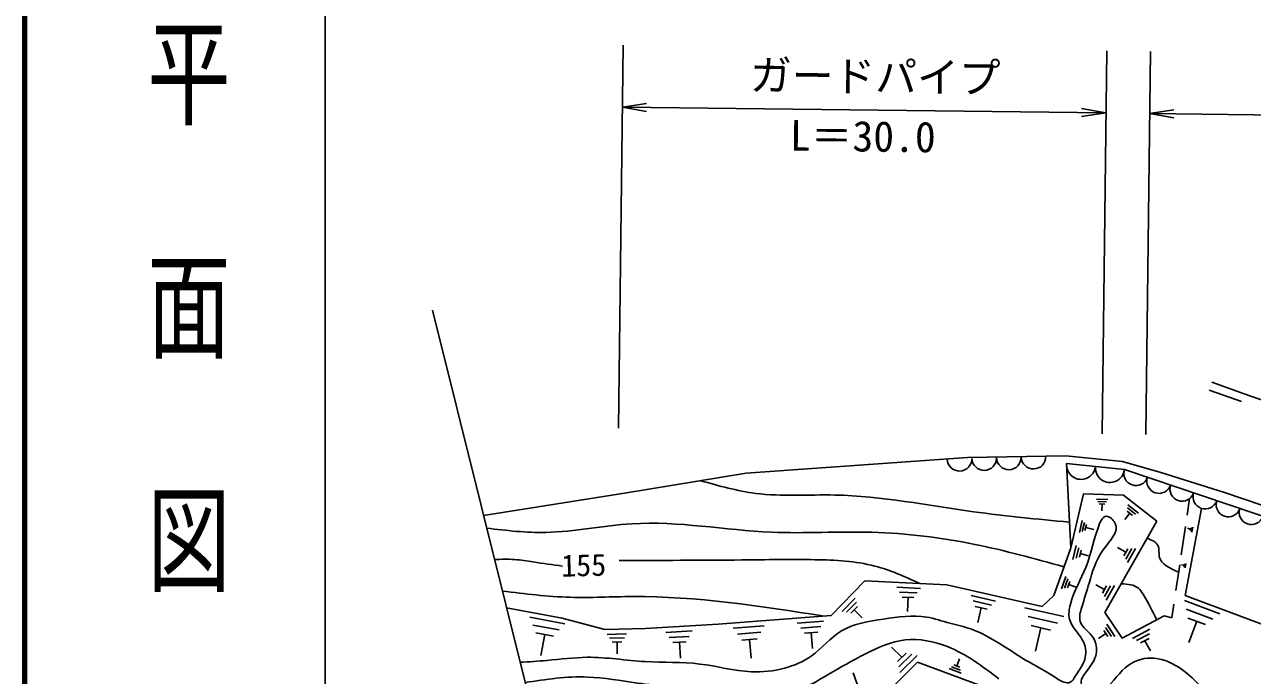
# Model space of a CAD drawing. Units: millimetres, scale not verified. Extents: x 40000 to 680000, y 20000 to 380000.
# Drawn here: x 40000 to 113544, y 301772 to 340762 of the extents above; entities that cross this region are included whole.
import ezdxf
from ezdxf.enums import TextEntityAlignment as Align

# ---------------------------------------------------------------- set-up
doc = ezdxf.new("R2010")
doc.units = ezdxf.units.MM
doc.header["$LTSCALE"] = 1000
for name, color, linetype, lineweight in [('M-BGD', 7, 'Continuous', 25), ('M-BMK-SRVR', 3, 'Continuous', 25), ('M-STR-STR3', 7, 'Continuous', 25), ('M-TTL', 2, 'Continuous', 140), ('M-TTL-BAND', 7, 'Continuous', 25)]:
    doc.layers.add(name, color=color, linetype=linetype, lineweight=lineweight)
doc.styles.add('@ＭＳ ゴシック', font='')
doc.styles.add('ＭＳ ゴシック', font='')
doc.styles.get('@ＭＳ ゴシック').set_extended_font_data('@MS Gothic')
doc.styles.get('ＭＳ ゴシック').set_extended_font_data('MS Gothic')

# ---------------------------------------------------------------- blocks, each defined once
blk = doc.blocks.new('open_arrow')
at = {"color": 0, "linetype": 'Continuous', "lineweight": -2}
blk.add_lwpolyline([(7.5, 1.25), (0, 0), (7.5, -1.25)], dxfattribs=at)

msp = doc.modelspace()

# ---------------------------------------------------------------- linework, layer by layer
at = {"layer": 'M-BGD'}
for p, q in [((113051, 318647), (111112, 319332)), ((112887, 318175), (110946, 318860)), ((116240, 317521), (113051, 318647)), ((96468, 314818), (83229, 313880)), ((102361, 314921), (96468, 314818)), ((105765, 314591), (102361, 314921)), ((105877, 314108), (102416, 314477)), ((102657, 309417), (102416, 314477)), ((108067, 313928), (105765, 314591)), ((115554, 310840), (105877, 314108)), ((83229, 313880), (75937, 312697)), ((111865, 312727), (108067, 313928)), ((75937, 312697), (67495, 311356)), ((103432, 312658), (102657, 309417)), ((105824, 312575), (103432, 312658)), ((107813, 311010), (105824, 312575)), ((119228, 310213), (111865, 312727)), ((104198, 312328), (104887, 312310)), ((104286, 312197), (104796, 312181)), ((104364, 312056), (104704, 312042)), ((104519, 311634), (104534, 312054)), ((106074, 311996), (106718, 311498)), ((109637, 311381), (109784, 312367)), ((105893, 311108), (106198, 311494)), ((106039, 311616), (106356, 311362)), ((106061, 311806), (106537, 311430)), ((109506, 306567), (110487, 311782)), ((103183, 310330), (103352, 311058)), ((103354, 310388), (103481, 310937)), ((103515, 310446), (103599, 310805)), ((104046, 310520), (103557, 310626)), ((104708, 305537), (107813, 311010)), ((109280, 308988), (109534, 310691)), ((109657, 310592), (109836, 310530)), ((109847, 310600), (109816, 310461)), ((109918, 310629), (109865, 310410)), ((109978, 310649), (109914, 310359)), ((101647, 306566), (102657, 309417)), ((102794, 308725), (102994, 309562)), ((102985, 308793), (103143, 309421)), ((103176, 308860), (103281, 309269)), ((103727, 308944), (103228, 309070)), ((105463, 309433), (105969, 309147)), ((106082, 309355), (105847, 308938)), ((106312, 309373), (105955, 308737)), ((106542, 309380), (106062, 308536)), ((108963, 306863), (109192, 308397)), ((109291, 308397), (109440, 308375)), ((109451, 308435), (109430, 308305)), ((109511, 308454), (109479, 308264)), ((109562, 308473), (109519, 308224)), ((88317, 305360), (90337, 307440)), ((90337, 307440), (95235, 307207)), ((102103, 306953), (102362, 307700)), ((102283, 306991), (102480, 307559)), ((92243, 307052), (93653, 306985)), ((92410, 306760), (93459, 306717)), ((95235, 307207), (100945, 305902)), ((102464, 307029), (102598, 307407)), ((102984, 307062), (102536, 307218)), ((104166, 307208), (104683, 306922)), ((104805, 307131), (104560, 306703)), ((105045, 307148), (104678, 306502)), ((105275, 307155), (104785, 306291)), ((88976, 305611), (89755, 306411)), ((89235, 305558), (89822, 306161)), ((92566, 306468), (93266, 306439)), ((92876, 305604), (92916, 306453)), ((96698, 306568), (98154, 306230)), ((96814, 306237), (97911, 305983)), ((100945, 305902), (101647, 306566)), ((108720, 305233), (108841, 306041)), ((109465, 306264), (111586, 305459)), ((120437, 302457), (109506, 306567)), ((68871, 305828), (72201, 305207)), ((70260, 305266), (72356, 304870)), ((81544, 304834), (88317, 305360)), ((89494, 305494), (89879, 305900)), ((90171, 305226), (89687, 305702)), ((96930, 305895), (97658, 305736)), ((97098, 304943), (97299, 305821)), ((99909, 305829), (102253, 305301)), ((100103, 305297), (101858, 304896)), ((105735, 304003), (104708, 305537)), ((108263, 305348), (105735, 304003)), ((108720, 305233), (108263, 305348)), ((109569, 305743), (111162, 305144)), ((109672, 305212), (110738, 304819)), ((70445, 304793), (72021, 304504)), ((72201, 305207), (74752, 304526)), ((74752, 304526), (77182, 304583)), ((77182, 304583), (81544, 304834)), ((82443, 304599), (84295, 304747)), ((86277, 304903), (87859, 305024)), ((86503, 304600), (87685, 304696)), ((100286, 304765), (101453, 304491)), ((100548, 303221), (100875, 304628)), ((104735, 304651), (105099, 304107)), ((104818, 304840), (105299, 304114)), ((106367, 303992), (107394, 304539)), ((109725, 303741), (110210, 305015)), ((70629, 304321), (71677, 304129)), ((70913, 302968), (71158, 304225)), ((74888, 304220), (76058, 304256)), ((75045, 303998), (75926, 304017)), ((75193, 303766), (75783, 303779)), ((75504, 303062), (75493, 303773)), ((78400, 304348), (79981, 304439)), ((78616, 304045), (79807, 304111)), ((78833, 303742), (79623, 303783)), ((79281, 302807), (79233, 303768)), ((82709, 304246), (84090, 304359)), ((82965, 303893), (83886, 303962)), ((83512, 302816), (83425, 303927)), ((86720, 304298), (87511, 304358)), ((87189, 303382), (87120, 304333)), ((104327, 303986), (104771, 304281)), ((104643, 304462), (104889, 304099)), ((106606, 303859), (107381, 304269)), ((106844, 303716), (107358, 303990)), ((107429, 303239), (107106, 303853)), ((91930, 303475), (92543, 302868)), ((92796, 303115), (92290, 302611)), ((93135, 303041), (92366, 302280)), ((91359, 300444), (93488, 302565)), ((93464, 302957), (92432, 301939)), ((93488, 302565), (97525, 301064)), ((96064, 302095), (95526, 302292)), ((96026, 302266), (95668, 302400)), ((96002, 302766), (95847, 302338)), ((89621, 301923), (89970, 300968)), ((96092, 301915), (95375, 302184))]:
    msp.add_line(p, q, dxfattribs=at)
for centre, radius, start, end in [((96000, 314754), 739, 181.62172, 1.62172), ((97476, 314796), 739, 181.62172, 1.62172), ((98953, 314837), 739, 181.62172, 1.62172), ((100430, 314879), 739, 181.62172, 1.62172), ((103281, 314385), 870, 173.92192, 353.92192), ((105012, 314200), 870, 173.92192, 353.92192), ((106568, 313875), 730, 161.34021, 341.34021), ((107951, 313408), 730, 161.34021, 341.34021), ((109333, 312941), 730, 161.34021, 341.34021), ((110715, 312474), 730, 161.34021, 341.34021), ((112098, 312007), 730, 161.34021, 341.34021), ((113480, 311541), 730, 161.34021, 341.34021)]:
    msp.add_arc(centre, radius, start, end, dxfattribs=at)
for points, knots in [([(80501, 313437), (81592, 313130), (82683, 312822), (83794, 312680), (85353, 312482), (86951, 312611), (88534, 312578), (91327, 312521), (94074, 311963), (96837, 311580), (98747, 311315), (100666, 311135), (102584, 310954)], [0, 0, 0, 0, 1, 1, 1, 2, 2, 2, 3, 3, 3, 4, 4, 4, 4]), ([(118786, 298656), (118169, 298396), (117553, 298135), (116898, 297919), (116323, 297730), (115719, 297574), (115143, 297641), (114509, 297714), (113909, 298055), (113358, 298431), (112537, 298993), (111825, 299634), (111159, 300338), (110509, 301025), (109902, 301773), (109089, 302285), (108602, 302592), (108042, 302815), (107472, 302817), (106920, 302819), (106360, 302614), (105927, 302238), (105420, 301796), (105086, 301118), (104502, 300930), (104243, 300847), (103935, 300860), (103648, 300983), (103504, 301045), (103366, 301134), (103309, 301244), (103187, 301480), (103445, 301809), (103661, 302094), (103921, 302438), (104120, 302718), (104186, 303070), (104242, 303374), (104198, 303730), (104026, 304012), (103796, 304388), (103336, 304632), (103226, 305004), (103152, 305255), (103236, 305565), (103322, 305858), (103473, 306374), (103629, 306839), (103767, 307305), (103963, 307971), (104121, 308638), (104602, 309303), (104994, 309843), (105599, 310382), (105305, 310918), (105198, 311113), (104973, 311308), (104797, 311308), (104544, 311310), (104396, 310907), (104275, 310546), (103963, 309604), (103843, 308940), (103564, 308247), (103286, 307558), (102851, 306841), (102640, 306037), (102562, 305735), (102515, 305421), (102587, 305140), (102659, 304859), (102851, 304611), (103038, 304365), (103244, 304093), (103444, 303824), (103522, 303507), (103603, 303180), (103554, 302804), (103415, 302498), (103292, 302226), (103098, 302011), (102933, 301736), (102844, 301588), (102763, 301423), (102623, 301361), (102517, 301315), (102378, 301328), (102255, 301366), (102097, 301414), (101969, 301505), (101837, 301591), (101308, 301941), (100737, 302235), (100187, 302558), (99577, 302916), (98994, 303309), (98391, 303684), (97844, 304024), (97280, 304349), (96677, 304557), (96271, 304696), (95847, 304782), (95429, 304898), (94962, 305027), (94503, 305193), (94034, 305272), (93194, 305415), (92326, 305279), (91445, 305146), (90559, 305011), (89660, 304879), (88933, 304439), (88276, 304042), (87760, 303393), (87116, 302936), (86638, 302596), (86088, 302362), (85519, 302208), (84869, 302033), (84194, 301964), (83527, 301994), (82489, 302042), (81474, 302332), (80444, 302457), (79364, 302589), (78269, 302540), (77179, 302603), (76017, 302671), (74861, 302867), (73703, 302858), (72898, 302852), (72093, 302747), (71287, 302674), (70753, 302626), (70219, 302592), (69685, 302558)], [0, 0, 0, 0, 1, 1, 1, 2, 2, 2, 3, 3, 3, 4, 4, 4, 5, 5, 5, 6, 6, 6, 7, 7, 7, 8, 8, 8, 9, 9, 9, 10, 10, 10, 11, 11, 11, 12, 12, 12, 13, 13, 13, 14, 14, 14, 15, 15, 15, 16, 16, 16, 17, 17, 17, 18, 18, 18, 19, 19, 19, 20, 20, 20, 21, 21, 21, 22, 22, 22, 23, 23, 23, 24, 24, 24, 25, 25, 25, 26, 26, 26, 27, 27, 27, 28, 28, 28, 29, 29, 29, 30, 30, 30, 31, 31, 31, 32, 32, 32, 33, 33, 33, 34, 34, 34, 35, 35, 35, 36, 36, 36, 37, 37, 37, 38, 38, 38, 39, 39, 39, 40, 40, 40, 41, 41, 41, 42, 42, 42, 43, 43, 43, 44, 44, 44, 45, 45, 45, 45]), ([(67685, 310594), (68866, 310454), (70047, 310314), (71226, 310337), (72945, 310371), (74660, 310754), (76378, 310859), (79155, 311030), (81943, 310476), (84732, 310354), (86739, 310267), (88748, 310403), (90755, 310349), (92826, 310294), (94895, 310038), (96926, 309624), (98722, 309257), (100488, 308768), (102254, 308279)], [0, 0, 0, 0, 1, 1, 1, 2, 2, 2, 3, 3, 3, 4, 4, 4, 5, 5, 5, 6, 6, 6, 6]), ([(107235, 309991), (107513, 309878), (107791, 309765), (107888, 309543), (107968, 309361), (107925, 309105), (107966, 308896), (108060, 308418), (108593, 308188), (109126, 307958)], [0, 0, 0, 0, 1, 1, 1, 2, 2, 2, 3, 3, 3, 3]), ([(68152, 308715), (68550, 308731), (68947, 308746), (69341, 308719), (69717, 308693), (70090, 308629), (70463, 308571), (71046, 308480), (71629, 308402), (72213, 308325)], [0, 0, 0, 0, 1, 1, 1, 2, 2, 2, 3, 3, 3, 3]), ([(75610, 308666), (78063, 308665), (80515, 308664), (82959, 308690), (84417, 308706), (85871, 308731), (87342, 308705), (88553, 308684), (89776, 308628), (90933, 308325), (91855, 308083), (92735, 307683), (93615, 307284)], [0, 0, 0, 0, 1, 1, 1, 2, 2, 2, 3, 3, 3, 4, 4, 4, 4]), ([(68622, 306828), (69975, 306661), (71327, 306493), (72685, 306454), (73926, 306419), (75173, 306491), (76416, 306499), (80259, 306523), (84074, 305925), (87889, 305327)], [0, 0, 0, 0, 1, 1, 1, 2, 2, 2, 3, 3, 3, 3]), ([(105688, 307264), (106072, 307240), (106457, 307216), (106716, 306994), (106824, 306902), (106910, 306775), (106991, 306647), (107311, 306143), (107559, 305624), (107806, 305105)], [0, 0, 0, 0, 1, 1, 1, 2, 2, 2, 3, 3, 3, 3]), ([(69986, 301348), (71229, 301536), (72471, 301724), (73709, 301678), (74710, 301641), (75708, 301451), (76710, 301318), (77960, 301152), (79218, 301075), (80451, 300857), (81249, 300715), (82037, 300515), (82850, 300412), (83636, 300312), (84447, 300304), (85209, 300476), (86252, 300710), (87205, 301280), (88139, 301828), (88864, 302254), (89577, 302666), (90327, 303050), (91093, 303443), (91898, 303805), (92742, 303900), (93589, 303995), (94477, 303819), (95280, 303499), (96417, 303047), (97387, 302306), (98357, 301565)], [0, 0, 0, 0, 1, 1, 1, 2, 2, 2, 3, 3, 3, 4, 4, 4, 5, 5, 5, 6, 6, 6, 7, 7, 7, 8, 8, 8, 9, 9, 9, 10, 10, 10, 10])]:
    msp.add_open_spline(points, degree=3, knots=knots, dxfattribs=at)
at = {"layer": 'M-BMK-SRVR'}
msp.add_line((64433, 323659), (77107, 272737), dxfattribs=at)
at = {"layer": 'M-STR-STR3'}
for p, q in [((75576, 316586), (75852, 339534)), ((104542, 316238), (104818, 339186)), ((107159, 316207), (107434, 339154)), ((75807, 335817), (104757, 335469)), ((107383, 335438), (152514, 334895))]:
    msp.add_line(p, q, dxfattribs=at)
at = {"layer": 'M-TTL'}
msp.add_line((40000, 380000), (40000, 20000), dxfattribs=at)
at = {"layer": 'M-TTL-BAND'}
msp.add_line((58000, 370000), (58000, 20000), dxfattribs=at)

# ---------------------------------------------------------------- block references
at = {"layer": 'M-STR-STR3', "xscale": 193, "yscale": 193}
for p, rotation in [((75807, 335817), 359.3), ((104757, 335469), 179.3), ((107383, 335438), 359.3)]:
    msp.add_blockref('open_arrow', p, dxfattribs=dict(at, rotation=rotation))

# ---------------------------------------------------------------- texts
at = {"layer": 'M-BGD', "style": 'ＭＳ ゴシック'}
msp.add_text('155', height=1320, rotation=1.394, dxfattribs=at).set_placement((72168, 307289), align=Align.BOTTOM_LEFT)
at = {"layer": 'M-STR-STR3', "style": 'ＭＳ ゴシック'}
for s, p in [('ガードパイプ', (83433, 336279)), ('L＝30.0', (85824, 332662))]:
    msp.add_text(s, height=1833, rotation=359.311, dxfattribs=at).set_placement(p, align=Align.BOTTOM_LEFT)
at = {"layer": 'M-TTL-BAND', "style": '@ＭＳ ゴシック', "width": 1.4}
msp.add_text('平  面  図', height=3666, rotation=270, dxfattribs=at).set_placement((49777, 306475), align=Align.MIDDLE_RIGHT)

doc.saveas('drawing.dxf')
